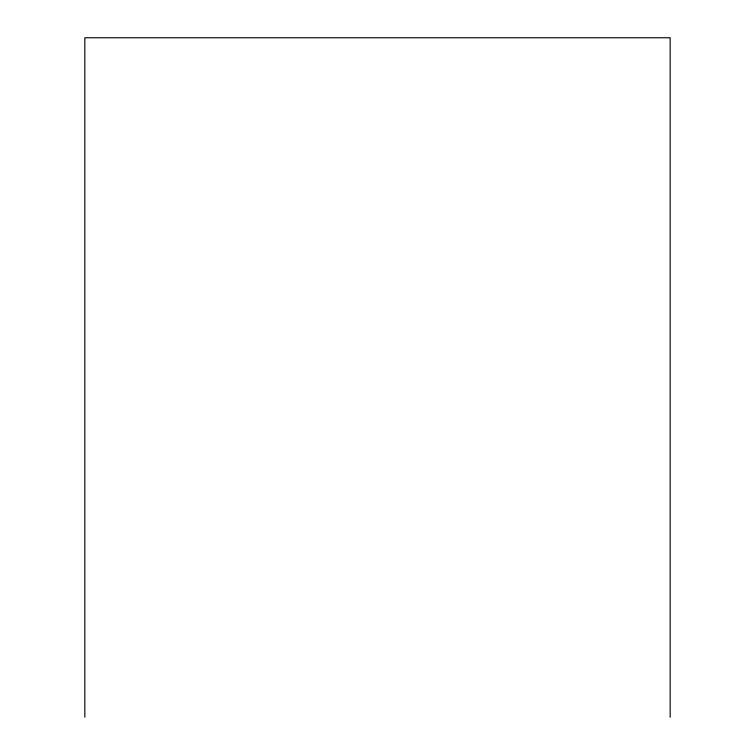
<?xml version="1.0" encoding="UTF-8"?>
<svg xmlns="http://www.w3.org/2000/svg" width="755" height="755" viewBox="0 0 755 755"><rect width="100%" height="100%" fill="white"/><g stroke="black" fill="none" stroke-linecap="round" stroke-linejoin="round"><path stroke-width="1.13" d="M670.166 717.25L670.166 37.75L84.834 37.75L84.834 717.25"/></g></svg>
